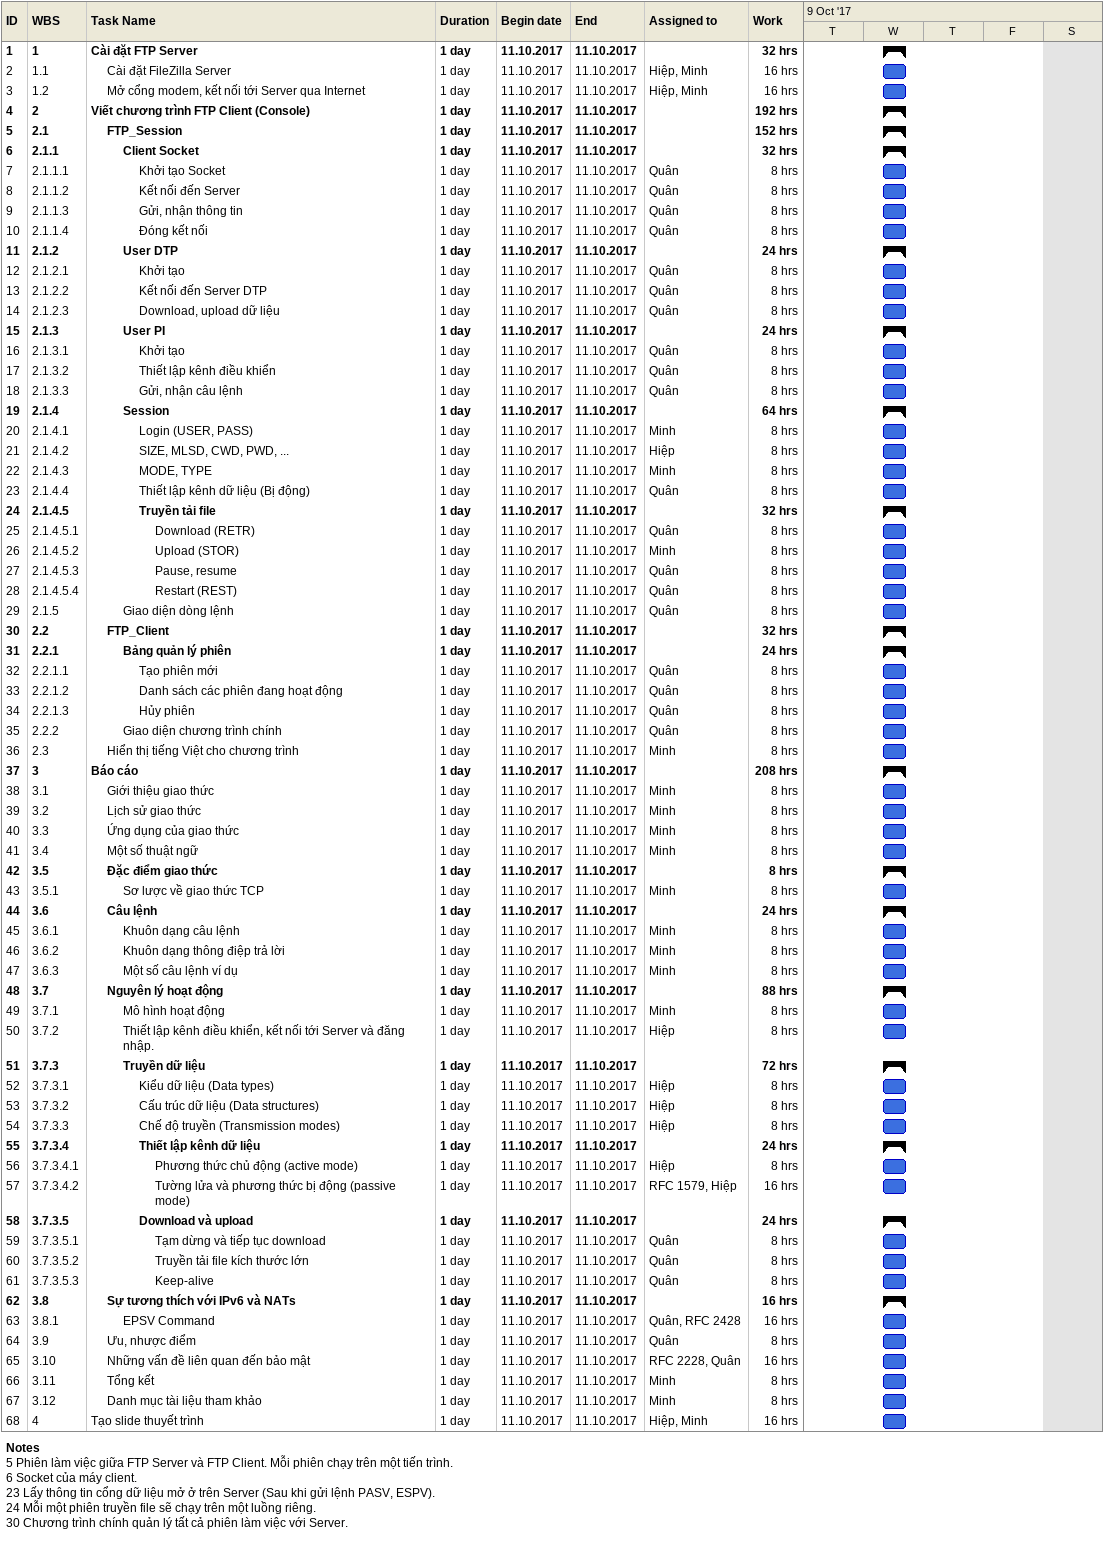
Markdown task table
| ID | WBS | Task | Duration | Start | Finish | Resources | Work (h) |
|---|---|---|---|---|---|---|---|
| 1 | 1 | **Cài đặt FTP Server** | 1d | 2017-10-11 | 2017-10-11 |  | 32 |
| 2 | 1.1 | Cài đặt FileZilla Server | 1d | 2017-10-11 | 2017-10-11 | Hiệp, Minh | 16 |
| 3 | 1.2 | Mở cổng modem, kết nối tới Server qua Internet | 1d | 2017-10-11 | 2017-10-11 | Hiệp, Minh | 16 |
| 4 | 2 | **Viết chương trình FTP Client (Console)** | 1d | 2017-10-11 | 2017-10-11 |  | 192 |
| 5 | 2.1 | **FTP_Session** | 1d | 2017-10-11 | 2017-10-11 |  | 152 |
| 6 | 2.1.1 | **Client Socket** | 1d | 2017-10-11 | 2017-10-11 |  | 32 |
| 7 | 2.1.1.1 | Khởi tạo Socket | 1d | 2017-10-11 | 2017-10-11 | Quân | 8 |
| 8 | 2.1.1.2 | Kết nối đến Server | 1d | 2017-10-11 | 2017-10-11 | Quân | 8 |
| 9 | 2.1.1.3 | Gửi, nhận thông tin | 1d | 2017-10-11 | 2017-10-11 | Quân | 8 |
| 10 | 2.1.1.4 | Đóng kết nối | 1d | 2017-10-11 | 2017-10-11 | Quân | 8 |
| 11 | 2.1.2 | **User DTP** | 1d | 2017-10-11 | 2017-10-11 |  | 24 |
| 12 | 2.1.2.1 | Khởi tạo | 1d | 2017-10-11 | 2017-10-11 | Quân | 8 |
| 13 | 2.1.2.2 | Kết nối đến Server DTP | 1d | 2017-10-11 | 2017-10-11 | Quân | 8 |
| 14 | 2.1.2.3 | Download, upload dữ liệu | 1d | 2017-10-11 | 2017-10-11 | Quân | 8 |
| 15 | 2.1.3 | **User PI** | 1d | 2017-10-11 | 2017-10-11 |  | 24 |
| 16 | 2.1.3.1 | Khởi tạo | 1d | 2017-10-11 | 2017-10-11 | Quân | 8 |
| 17 | 2.1.3.2 | Thiết lập kênh điều khiển | 1d | 2017-10-11 | 2017-10-11 | Quân | 8 |
| 18 | 2.1.3.3 | Gửi, nhận câu lệnh | 1d | 2017-10-11 | 2017-10-11 | Quân | 8 |
| 19 | 2.1.4 | **Session** | 1d | 2017-10-11 | 2017-10-11 |  | 64 |
| 20 | 2.1.4.1 | Login (USER, PASS) | 1d | 2017-10-11 | 2017-10-11 | Minh | 8 |
| 21 | 2.1.4.2 | SIZE, MLSD, CWD, PWD, ... | 1d | 2017-10-11 | 2017-10-11 | Hiệp | 8 |
| 22 | 2.1.4.3 | MODE, TYPE | 1d | 2017-10-11 | 2017-10-11 | Minh | 8 |
| 23 | 2.1.4.4 | Thiết lập kênh dữ liệu (Bị động) | 1d | 2017-10-11 | 2017-10-11 | Quân | 8 |
| 24 | 2.1.4.5 | **Truyền tải file** | 1d | 2017-10-11 | 2017-10-11 |  | 32 |
| 25 | 2.1.4.5.1 | Download (RETR) | 1d | 2017-10-11 | 2017-10-11 | Quân | 8 |
| 26 | 2.1.4.5.2 | Upload (STOR) | 1d | 2017-10-11 | 2017-10-11 | Minh | 8 |
| 27 | 2.1.4.5.3 | Pause, resume | 1d | 2017-10-11 | 2017-10-11 | Quân | 8 |
| 28 | 2.1.4.5.4 | Restart (REST) | 1d | 2017-10-11 | 2017-10-11 | Quân | 8 |
| 29 | 2.1.5 | Giao diện dòng lệnh | 1d | 2017-10-11 | 2017-10-11 | Quân | 8 |
| 30 | 2.2 | **FTP_Client** | 1d | 2017-10-11 | 2017-10-11 |  | 32 |
| 31 | 2.2.1 | **Bảng quản lý phiên** | 1d | 2017-10-11 | 2017-10-11 |  | 24 |
| 32 | 2.2.1.1 | Tạo phiên mới | 1d | 2017-10-11 | 2017-10-11 | Quân | 8 |
| 33 | 2.2.1.2 | Danh sách các phiên đang hoạt động | 1d | 2017-10-11 | 2017-10-11 | Quân | 8 |
| 34 | 2.2.1.3 | Hủy phiên | 1d | 2017-10-11 | 2017-10-11 | Quân | 8 |
| 35 | 2.2.2 | Giao diện chương trình chính | 1d | 2017-10-11 | 2017-10-11 | Quân | 8 |
| 36 | 2.3 | Hiển thị tiếng Việt cho chương trình | 1d | 2017-10-11 | 2017-10-11 | Minh | 8 |
| 37 | 3 | **Báo cáo** | 1d | 2017-10-11 | 2017-10-11 |  | 208 |
| 38 | 3.1 | Giới thiệu giao thức | 1d | 2017-10-11 | 2017-10-11 | Minh | 8 |
| 39 | 3.2 | Lịch sử giao thức | 1d | 2017-10-11 | 2017-10-11 | Minh | 8 |
| 40 | 3.3 | Ứng dụng của giao thức | 1d | 2017-10-11 | 2017-10-11 | Minh | 8 |
| 41 | 3.4 | Một số thuật ngữ | 1d | 2017-10-11 | 2017-10-11 | Minh | 8 |
| 42 | 3.5 | **Đặc điểm giao thức** | 1d | 2017-10-11 | 2017-10-11 |  | 8 |
| 43 | 3.5.1 | Sơ lược về giao thức TCP | 1d | 2017-10-11 | 2017-10-11 | Minh | 8 |
| 44 | 3.6 | **Câu lệnh** | 1d | 2017-10-11 | 2017-10-11 |  | 24 |
| 45 | 3.6.1 | Khuôn dạng câu lệnh | 1d | 2017-10-11 | 2017-10-11 | Minh | 8 |
| 46 | 3.6.2 | Khuôn dạng thông điệp trả lời | 1d | 2017-10-11 | 2017-10-11 | Minh | 8 |
| 47 | 3.6.3 | Một số câu lệnh ví dụ | 1d | 2017-10-11 | 2017-10-11 | Minh | 8 |
| 48 | 3.7 | **Nguyên lý hoạt động** | 1d | 2017-10-11 | 2017-10-11 |  | 88 |
| 49 | 3.7.1 | Mô hình hoạt động | 1d | 2017-10-11 | 2017-10-11 | Minh | 8 |
| 50 | 3.7.2 | Thiết lập kênh điều khiển, kết nối tới Server và đăng nhập. | 1d | 2017-10-11 | 2017-10-11 | Hiệp | 8 |
| 51 | 3.7.3 | **Truyền dữ liệu** | 1d | 2017-10-11 | 2017-10-11 |  | 72 |
| 52 | 3.7.3.1 | Kiểu dữ liệu (Data types) | 1d | 2017-10-11 | 2017-10-11 | Hiệp | 8 |
| 53 | 3.7.3.2 | Cấu trúc dữ liệu (Data structures) | 1d | 2017-10-11 | 2017-10-11 | Hiệp | 8 |
| 54 | 3.7.3.3 | Chế độ truyền (Transmission modes) | 1d | 2017-10-11 | 2017-10-11 | Hiệp | 8 |
| 55 | 3.7.3.4 | **Thiết lập kênh dữ liệu** | 1d | 2017-10-11 | 2017-10-11 |  | 24 |
| 56 | 3.7.3.4.1 | Phương thức chủ động (active mode) | 1d | 2017-10-11 | 2017-10-11 | Hiệp | 8 |
| 57 | 3.7.3.4.2 | Tường lửa và phương thức bị động (passive mode) | 1d | 2017-10-11 | 2017-10-11 | RFC 1579, Hiệp | 16 |
| 58 | 3.7.3.5 | **Download và upload** | 1d | 2017-10-11 | 2017-10-11 |  | 24 |
| 59 | 3.7.3.5.1 | Tạm dừng và tiếp tục download | 1d | 2017-10-11 | 2017-10-11 | Quân | 8 |
| 60 | 3.7.3.5.2 | Truyền tải file kích thước lớn | 1d | 2017-10-11 | 2017-10-11 | Quân | 8 |
| 61 | 3.7.3.5.3 | Keep-alive | 1d | 2017-10-11 | 2017-10-11 | Quân | 8 |
| 62 | 3.8 | **Sự tương thích với IPv6 và NATs** | 1d | 2017-10-11 | 2017-10-11 |  | 16 |
| 63 | 3.8.1 | EPSV Command | 1d | 2017-10-11 | 2017-10-11 | Quân, RFC 2428 | 16 |
| 64 | 3.9 | Ưu, nhược điểm | 1d | 2017-10-11 | 2017-10-11 | Quân | 8 |
| 65 | 3.10 | Những vấn đề liên quan đến bảo mật | 1d | 2017-10-11 | 2017-10-11 | RFC 2228, Quân | 16 |
| 66 | 3.11 | Tổng kết | 1d | 2017-10-11 | 2017-10-11 | Minh | 8 |
| 67 | 3.12 | Danh mục tài liệu tham khảo | 1d | 2017-10-11 | 2017-10-11 | Minh | 8 |
| 68 | 4 | Tạo slide thuyết trình | 1d | 2017-10-11 | 2017-10-11 | Hiệp, Minh | 16 |

Notes
- 5: Phiên làm việc giữa FTP Server và FTP Client. Mỗi phiên chạy trên một tiến trình.
- 6: Socket của máy client.
- 23: Lấy thông tin cổng dữ liệu mở ở trên Server (Sau khi gửi lệnh PASV, ESPV).
- 24: Mỗi một phiên truyền file sẽ chạy trên một luồng riêng.
- 30: Chương trình chính quản lý tất cả phiên làm việc với Server.
